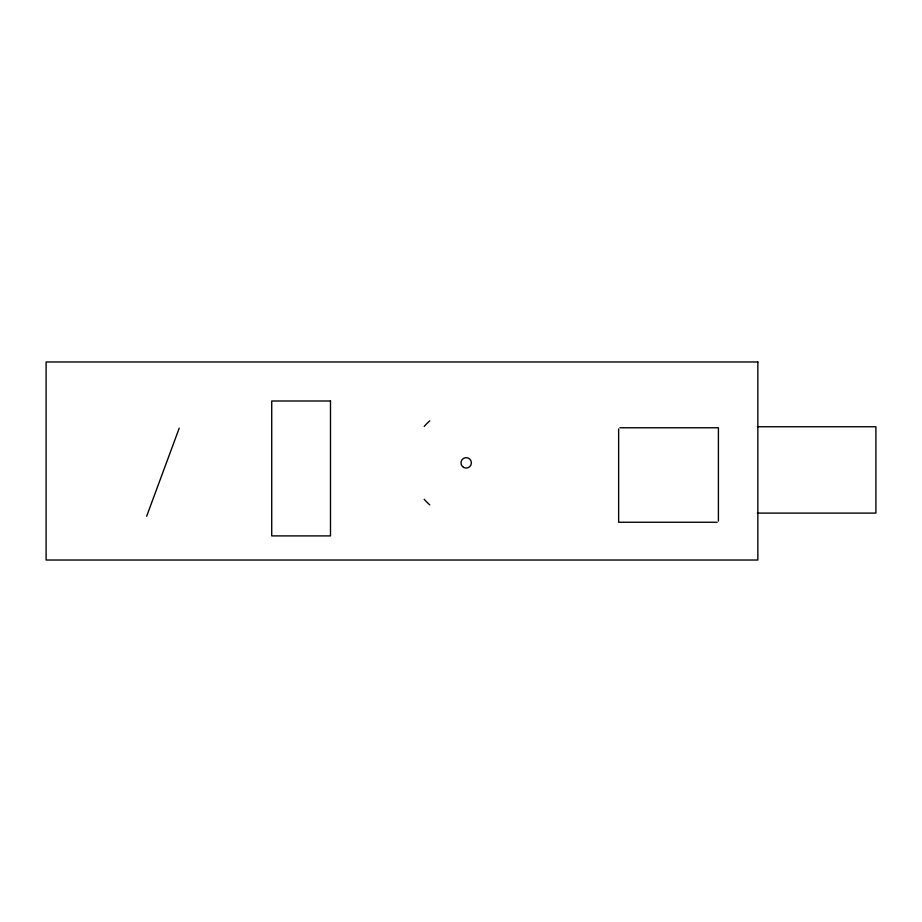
<?xml version="1.0" encoding="UTF-8"?>
<svg xmlns="http://www.w3.org/2000/svg" width="922" height="922" viewBox="0 0 922 922"><rect width="100%" height="100%" fill="white"/><g stroke="black" fill="none" stroke-linecap="round" stroke-linejoin="round"><path stroke-width="1.38" d="M146.644 516.285L179.237 428.119M757.319 426.748L875.9 426.748L875.9 513.105L757.319 513.105M619.895 427.773L718.411 427.773L718.411 521.08M717.166 522.255L618.639 522.255L618.639 428.949M429.79 504.876A55.597 55.597 0 0 1 424.178 499.263M424.178 426.46A55.597 55.597 0 0 1 429.79 420.847M757.849 361.977L46.1 361.977L46.1 560.023L757.849 560.023L757.849 361.977M330.491 401.001L271.725 401.001L271.725 535.901L330.491 535.901L330.491 401.001M463.582 467.373A5.209 5.209 0 0 0 471.396 462.867A5.209 5.209 0 0 0 463.582 458.349A5.209 5.209 0 0 0 463.582 467.373"/></g></svg>
